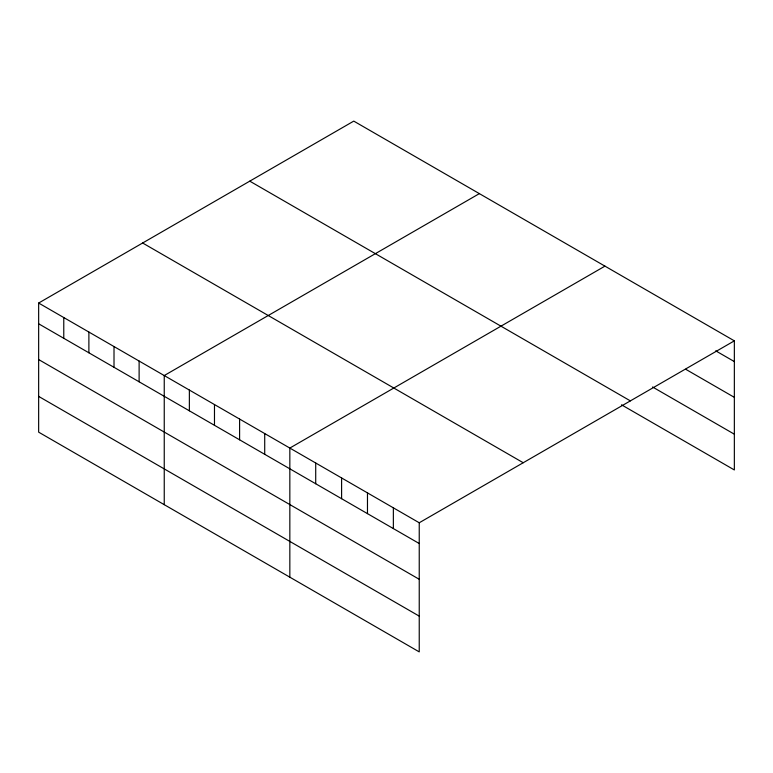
<?xml version="1.0" encoding="UTF-8"?>
<svg xmlns="http://www.w3.org/2000/svg" width="773" height="773" viewBox="0 0 773 773"><rect width="100%" height="100%" fill="white"/><g stroke="black" fill="none" stroke-linecap="round" stroke-linejoin="round"><path stroke-width="1.16" d="M38.65 303.045L419.237 522.77L419.237 651.89L38.65 432.155L38.65 303.045L353.763 121.11L734.35 340.845L734.35 469.955L621.511 404.81M479.357 193.627L164.243 375.552L164.243 504.672M604.95 266.134L289.836 448.06L289.836 577.18M419.237 522.77L734.35 340.845M715.721 350.836L734.35 361.59M685.699 369.262L734.35 397.351M652.567 386.983L734.35 434.194M249.776 181.153L630.362 400.878M142.638 243.002L523.224 462.737M38.65 323.79L419.237 543.525M38.65 359.551L419.237 579.286M38.65 396.394L419.237 616.129M393.36 507.832L393.36 528.577M367.475 492.884L367.475 513.639M341.598 477.946L341.598 498.701M315.713 463.008L315.713 483.753M264.714 433.566L264.714 454.311M239.601 419.063L239.601 439.808M214.479 404.559L214.479 425.305M189.366 390.056L189.366 410.811M139.121 361.049L139.121 381.804M114.008 346.546L114.008 367.301M88.885 332.042L88.885 352.797M63.773 317.548L63.773 338.294"/></g></svg>
